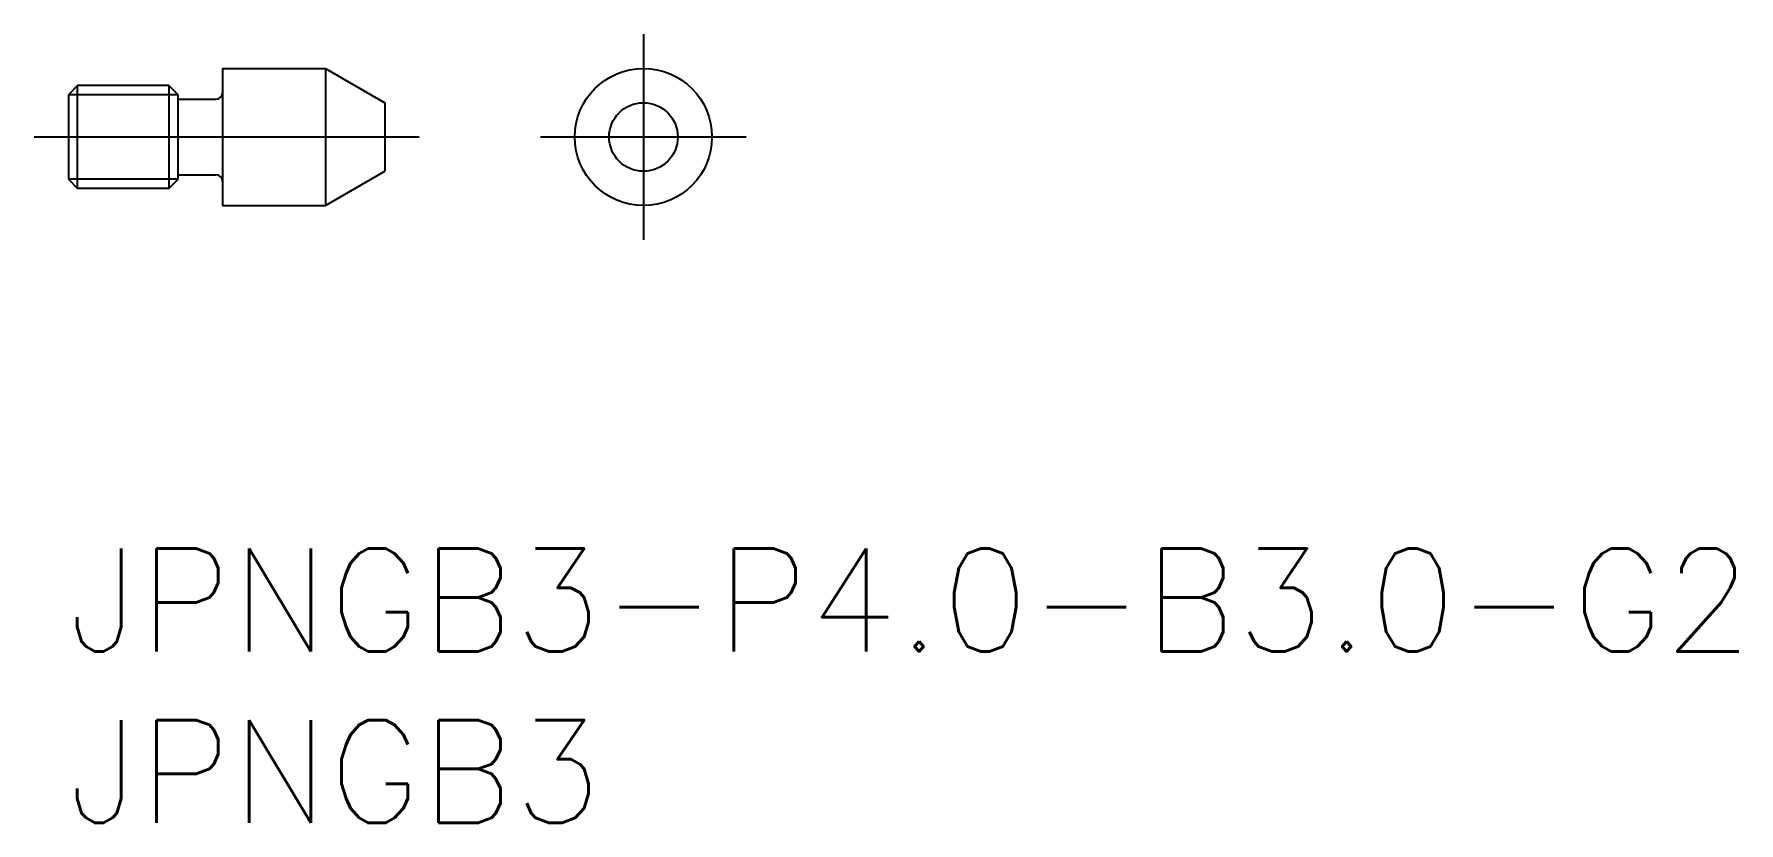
# Model space of a CAD drawing. Extents: x -1 to 48.7, y -8 to 15.
import ezdxf

# ---------------------------------------------------------------- set-up
doc = ezdxf.new("R2010")
doc.units = 0
doc.header["$LTSCALE"] = 0.5
doc.linetypes.add('CENTER', pattern=[50.8, 31.75, -6.35, 6.35, -6.35])
for name, color, linetype in [('MSM_CENTER', 1, 'CENTER'), ('MSM_CONTINUOUS', 7, 'CONTINUOUS'), ('MSM_NARROW', 5, 'CONTINUOUS'), ('MSM_PART_NUMBER', 7, 'CONTINUOUS')]:
    doc.layers.add(name, color=color, linetype=linetype)
doc.styles.get("Standard").update_dxf_attribs({"font": 'txt.shx', "height": 3, "bigfont": 'bigfont.shx'})

# ---------------------------------------------------------------- blocks, each defined once
blk = doc.blocks.new('*U1')
at = {"layer": 'MSM_PART_NUMBER'}
blk.add_text('JPNGB3-P4.0-B3.0-G2', height=3, dxfattribs=at).set_placement((0, -3))
blk = doc.blocks.new('*U2')
at = {"layer": 'MSM_PART_NUMBER'}
blk.add_text('JPNGB3', height=3, dxfattribs=at).set_placement((0, -8))

msp = doc.modelspace()

# ---------------------------------------------------------------- linework, layer by layer
at = {"layer": 'MSM_CENTER'}
for p, q in [((16.774, 15), (16.774, 9)), ((-1, 12), (10.232, 12)), ((13.774, 12), (19.774, 12))]:
    msp.add_line(p, q, dxfattribs=at)
at = {"layer": 'MSM_CONTINUOUS'}
for p, q in [((4.5, 14), (4.5, 10)), ((4.5, 14), (7.5, 14)), ((7.5, 14), (9.232, 13)), ((7.5, 14), (7.5, 10)), ((0.27, 13.5), (0, 13.229)), ((0.27, 10.5), (0.27, 13.5)), ((2.929, 13.5), (0.27, 13.5)), ((3.2, 13.229), (2.929, 13.5)), ((2.929, 13.5), (2.929, 10.5)), ((0, 13.229), (0, 10.771)), ((3.2, 10.771), (3.2, 13.229)), ((3.2, 13.1), (4.3, 13.1)), ((9.232, 13), (9.232, 11)), ((7.5, 10), (9.232, 11)), ((0, 10.771), (0.27, 10.5)), ((2.929, 10.5), (0.27, 10.5)), ((2.929, 10.5), (3.2, 10.771)), ((3.2, 10.9), (4.3, 10.9)), ((4.5, 10), (7.5, 10))]:
    msp.add_line(p, q, dxfattribs=at)
for radius in [2, 1]:
    msp.add_circle((16.774, 12), radius, dxfattribs=at)
for centre, start, end in [((4.3, 13.3), 270, 0), ((4.3, 10.7), 0, 90)]:
    msp.add_arc(centre, 0.2, start, end, dxfattribs=at)
at = {"layer": 'MSM_NARROW'}
for p, q in [((3.2, 13.229), (0, 13.229)), ((3.2, 10.771), (0, 10.771))]:
    msp.add_line(p, q, dxfattribs=at)

# ---------------------------------------------------------------- block references
at = {"layer": 'MSM_CONTINUOUS'}
for name in ['*U1', '*U2']:
    msp.add_blockref(name, (0, 0), dxfattribs=at)

doc.saveas('drawing.dxf')
